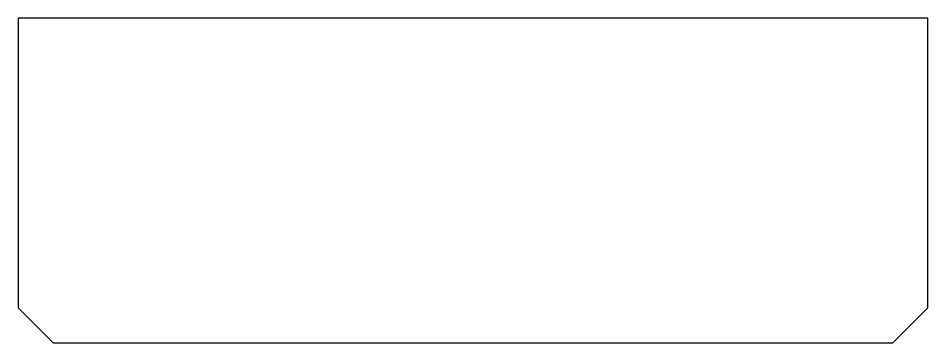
# Model space of a CAD drawing. Header units: millimetres. Extents: x 8.4 to 91.5, y -152.1 to -122.5.
import ezdxf

# ---------------------------------------------------------------- set-up
doc = ezdxf.new("R2010")
doc.units = ezdxf.units.MM
doc.layers.get('0').update_dxf_attribs({"linetype": 'CONTINUOUS'})

msp = doc.modelspace()

# ---------------------------------------------------------------- linework, layer by layer
msp.add_lwpolyline([(8.428, -122.491), (8.428, -148.939), (11.612, -152.123), (88.288, -152.123), (91.472, -148.939), (91.472, -122.491)], close=True)

doc.saveas('drawing.dxf')
